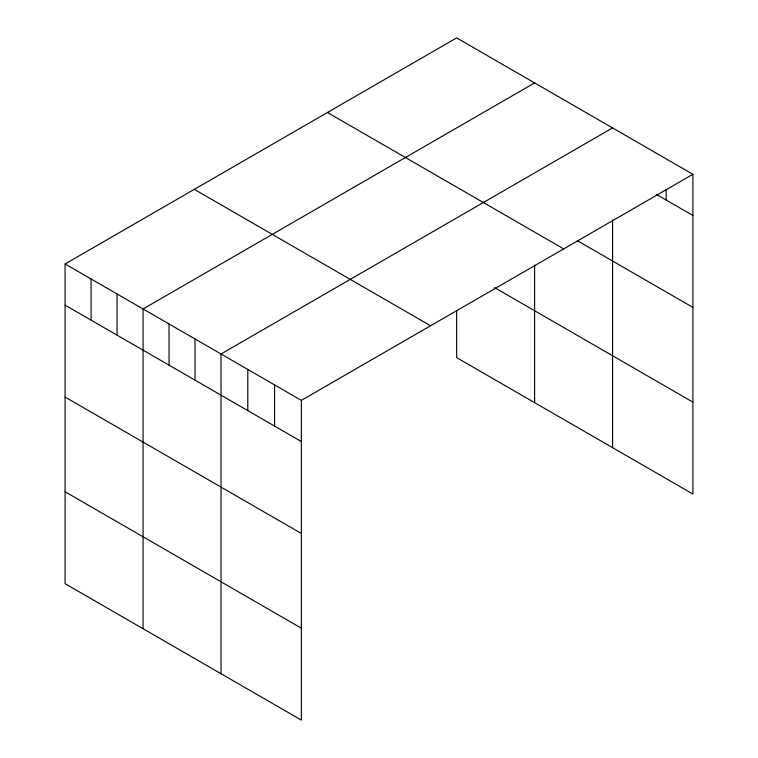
<?xml version="1.0" encoding="UTF-8"?>
<svg xmlns="http://www.w3.org/2000/svg" width="758" height="758" viewBox="0 0 758 758"><rect width="100%" height="100%" fill="white"/><g stroke="black" fill="none" stroke-linecap="round" stroke-linejoin="round"><path stroke-width="1.14" d="M692.907 174.302L301.352 400.366L301.352 720.1L65.093 583.698L65.093 263.964L456.648 37.9L692.907 174.302L692.907 494.036L456.648 357.634L456.648 310.496M534.617 82.916L143.063 308.97L143.063 628.714M612.578 127.922L221.023 353.986L221.023 673.72M656.21 194.294L692.907 215.48M577.596 240.836L692.907 307.407M327.437 112.497L563.696 248.899M494.633 287.642L692.907 402.119M194.304 189.358L430.563 325.76M65.093 263.964L301.352 400.366M65.093 305.142L301.352 441.544M65.093 397.069L301.352 533.471M65.093 491.771L301.352 628.174M666.13 189.434L666.13 200.027M612.578 219.782L612.578 447.665M534.617 265.129L534.617 402.65M274.576 384.903L274.576 426.081M247.8 369.44L247.8 410.628M195.033 338.978L195.033 380.165M169.043 323.979L169.043 365.157M117.073 293.971L117.073 335.15M91.083 278.963L91.083 320.151"/></g></svg>
